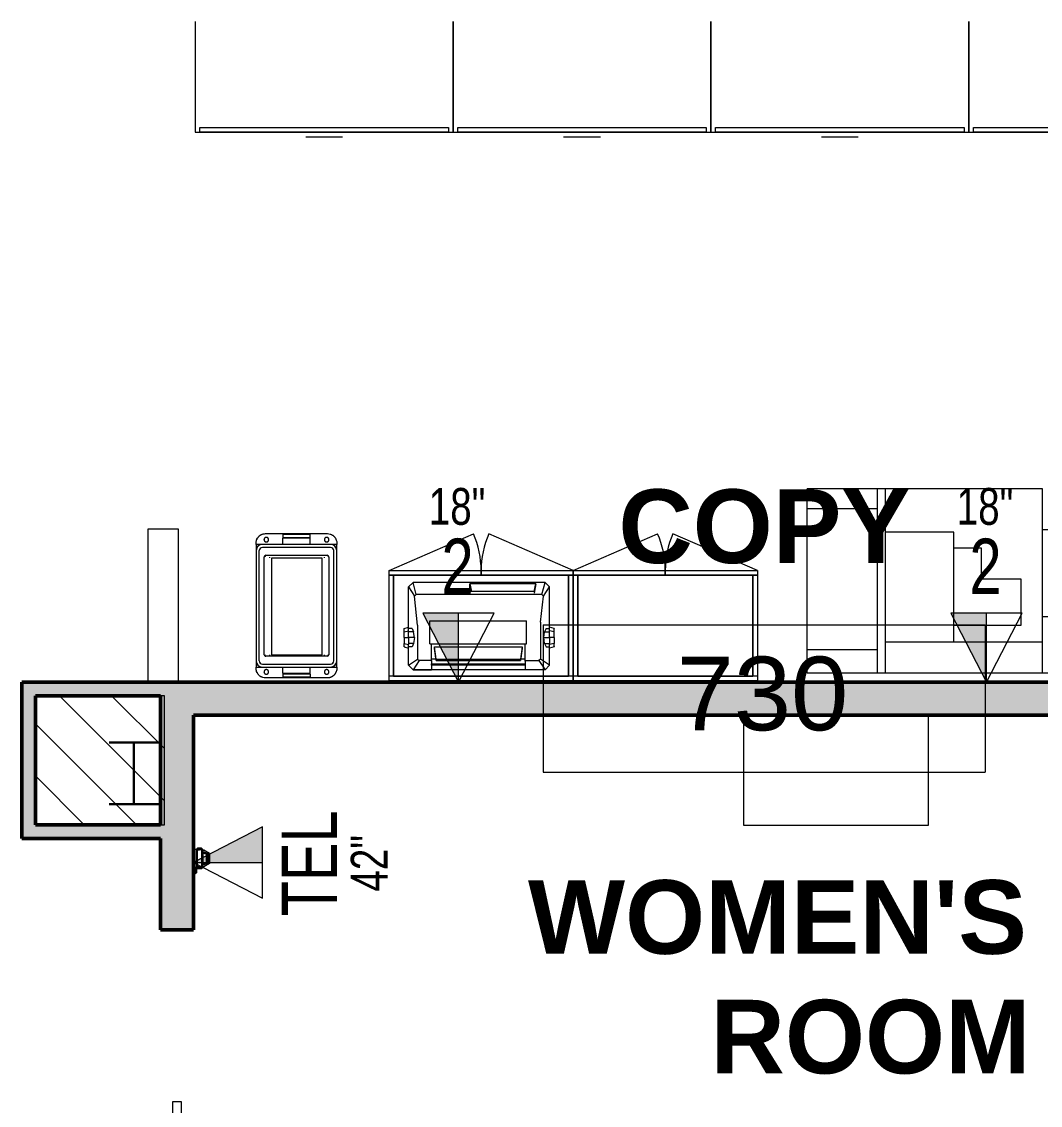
# Model space of a CAD drawing. Header units: inches. Extents: x -897 to 1409, y -1054 to 924.
# Drawn here: x -363.1 to -197.2, y 468.4 to 645 of the extents above; entities that cross this region are included whole.
import ezdxf

# ---------------------------------------------------------------- set-up
doc = ezdxf.new("R2010")
doc.units = ezdxf.units.IN
doc.header["$MEASUREMENT"] = 0
for name, color, linetype, lineweight in [('A-ANNO-NOTE', 131, 'Continuous', 9), ('A-AREA-IDEN', 2, 'Continuous', 9), ('A-DOOR', 31, 'Continuous', 13), ('A-DOOR-FRAM', 31, 'Continuous', 20), ('A-GENM', 13, 'Continuous', 9), ('A-WALL-PATT', 111, 'Continuous', 13), ('I-FURN', 30, 'Continuous', 9), ('I-WALL', 2, 'Continuous', 13), ('Q-CASE', 31, 'Continuous', 9), ('Q-SPCQ', 91, 'Continuous', 13), ('S-COLS', 52, 'Continuous', 13), ('S-COLS-SYMB', 171, 'Continuous', 20)]:
    doc.layers.add(name, color=color, linetype=linetype, lineweight=lineweight)
doc.styles.add('Arial', font='arial.ttf', dxfattribs={"width": 0.75, "height": 9})
doc.styles.add('Arial_1', font='arial.ttf', dxfattribs={"width": 0.75, "height": 6})
doc.styles.add('Arial_4', font='arial.ttf', dxfattribs={"height": 12})
doc.styles.add('Arial_B', font='arialbd.ttf', dxfattribs={"height": 12})

# ---------------------------------------------------------------- blocks, each defined once
blk = doc.blocks.new('W-Wide Flange-Column - W10X49-819827-7TH FLOOR TELECOM PLAN')
at = {"layer": 'S-COLS-SYMB', "color": 63, "lineweight": 25}
for p, q in [((-4.01, 5.05), (4.01, 5.05)), ((0, 5.05), (0, -5.05)), ((-4.01, -5.05), (4.01, -5.05))]:
    blk.add_line(p, q, dxfattribs=at)
blk = doc.blocks.new('5649_structural model_2019_rvt-1-7TH FLOOR TELECOM PLAN')
at = {"color": 123, "lineweight": 13}
blk.add_blockref('W-Wide Flange-Column - W10X49-819827-7TH FLOOR TELECOM PLAN', (-344.82, 522.51), dxfattribs=at)
at = {"color": 123, "lineweight": 13, "rotation": 180}
blk.add_blockref('W-Wide Flange-Column - W10X49-819827-7TH FLOOR TELECOM PLAN', (-344.82, 522.51), dxfattribs=at)
blk = doc.blocks.new('Room Tag - Room Tag-84095-7TH FLOOR TELECOM PLAN')
at = {"layer": 'A-AREA-IDEN'}
for p, q in [((-0.375, -0.0625), (-0.375, -0.3125)), ((-0.375, -0.0625), (0.375, -0.0625)), ((0.375, -0.0625), (0.375, -0.3125)), ((-0.375, -0.3125), (0.375, -0.3125))]:
    blk.add_line(p, q, dxfattribs=at)
blk = doc.blocks.new('Single-Pocket - 40_ x 96_-4679922-7TH FLOOR TELECOM PLAN')
at = {"layer": 'A-DOOR', "color": 133, "lineweight": 20}
for p, q in [((-48, -0.6875), (-48, 0.6875)), ((-48, 0.6875), (-8, 0.6875)), ((-8, 0.6875), (-8, -0.6875)), ((-8, -0.6875), (-48, -0.6875))]:
    blk.add_line(p, q, dxfattribs=at)
at = {"layer": 'A-DOOR-FRAM', "color": 133}
for p, q in [((-19.25, 2.6875), (-20, 2.6875)), ((-19.25, 0.9625), (-19.25, 2.6875)), ((-20, 0.9625), (-19.25, 0.9625)), ((-19.25, -0.9625), (-20, -0.9625)), ((-19.25, -2.6875), (-19.25, -0.9625)), ((-20, -2.6875), (-19.25, -2.6875))]:
    blk.add_line(p, q, dxfattribs=at)
blk = doc.blocks.new('Wall_mounted_phone_5550 - 11ZPHO02_dwg-3555878-7TH FLOOR TELECOM PLAN')
at = {"layer": 'Q-SPCQ', "lineweight": 9}
for p, q in [((1.47, -0.44), (1.47, 0)), ((-2.36, -0.03), (-2.48, -0.25)), ((-2.36, -0.47), (-2.48, -0.25)), ((-2.04, -0.25), (-2.48, -0.25)), ((-2.1, -0.03), (-2.36, -0.03)), ((-2.2, -0.03), (-2.36, -0.03)), ((-1.92, -0.03), (-2.36, -0.03)), ((-2.11, -0.47), (-2.36, -0.47)), ((-1.92, -0.47), (-2.36, -0.47)), ((-2.2, -0.03), (-1.74, -0.03)), ((-2.2, -0.47), (-2.11, -0.47)), ((-1.68, -0.47), (-2.11, -0.47)), ((-1.92, -0.03), (-2.04, -0.25)), ((-1.92, -0.47), (-2.04, -0.25)), ((-2.04, -0.25), (-1.47, -0.25)), ((-1.47, -0.03), (-1.92, -0.03)), ((-1.92, -0.47), (-1.68, -0.47)), ((-1.92, -0.47), (-1.52, -0.47)), ((-1.68, -0.47), (-1.53, -0.47)), ((-1.53, -0.47), (-1.66, -0.63)), ((-1.61, -0.58), (-1.66, -0.63)), ((-1.66, -1.25), (-1.66, -0.63)), ((-1.66, -0.63), (-1.53, -0.63)), ((-1.66, -1.31), (-1.66, -1.25)), ((-1.66, -1.25), (-1.53, -1.41)), ((-1.66, -1.25), (-1.53, -1.31)), ((-1.53, -1.44), (-1.66, -1.31)), ((-1.53, -1.44), (-1.66, -1.31)), ((-1.53, -0.47), (-1.47, -0.44)), ((1.53, -0.47), (-1.53, -0.47)), ((-1.53, -0.47), (-1.53, -0.63)), ((-1.53, -0.63), (1.53, -0.63)), ((-1.53, -1.31), (-1.53, -0.63)), ((1.53, -1.31), (-1.53, -1.31)), ((-1.53, -1.41), (-1.53, -1.31)), ((-1.53, -1.41), (-1.41, -1.33)), ((1.53, -1.41), (-1.53, -1.41)), ((-1.53, -1.44), (-1.53, -1.41)), ((-1.41, -1.44), (-1.53, -1.44)), ((-1.47, -0.44), (-1.47, 0)), ((1.47, -0.44), (-1.47, -0.44)), ((-1.41, -1.33), (-1.28, -0.63)), ((-1.34, -1.44), (-1.41, -1.44)), ((-1.34, -1.41), (-1.35, -1.56)), ((-1.3, -1.41), (-1.35, -1.56)), ((-1.34, -1.59), (-1.35, -1.56)), ((-1.33, -1.57), (-1.34, -1.69)), ((-1.34, -1.59), (-1.34, -1.61)), ((-1.34, -1.61), (-1.34, -1.62)), ((-1.34, -1.61), (-1.34, -1.62)), ((-1.34, -1.62), (-1.34, -1.69)), ((-1.34, -1.69), (-1.34, -1.62)), ((-0.8, -2.61), (-1.34, -1.69)), ((-0.75, -2.42), (-1.13, -1.41)), ((-1.13, -1.41), (-1.08, -1.54)), ((-0.75, -2.42), (-1.08, -1.54)), ((-0.89, -2.04), (-1.08, -1.54)), ((-1.03, -1.41), (-1, -1.52)), ((-0.85, -2.04), (-1, -1.52)), ((-0.8, -1.41), (-0.79, -1.51)), ((-0.69, -2.04), (-0.79, -1.51)), ((0.79, -1.51), (-0.79, -1.51)), ((0.69, -2.04), (0.79, -1.51)), ((0.75, -2.42), (1.13, -1.41)), ((0.75, -2.42), (1.08, -1.54)), ((0.8, -1.41), (0.79, -1.51)), ((0.8, -2.61), (1.34, -1.69)), ((0.85, -2.04), (1, -1.52)), ((0.89, -2.04), (1.08, -1.54)), ((1.03, -1.41), (1, -1.52)), ((1.13, -1.41), (1.08, -1.54)), ((1.41, -1.33), (1.28, -0.63)), ((1.3, -1.4), (1.35, -1.56)), ((1.33, -1.57), (1.34, -1.69)), ((1.34, -1.4), (1.35, -1.56)), ((1.34, -1.44), (1.41, -1.44)), ((1.34, -1.59), (1.35, -1.56)), ((1.34, -1.59), (1.34, -1.61)), ((1.34, -1.61), (1.34, -1.62)), ((1.34, -1.61), (1.34, -1.62)), ((1.34, -1.62), (1.34, -1.69)), ((1.34, -1.69), (1.34, -1.62)), ((1.53, -1.41), (1.41, -1.33)), ((1.41, -1.44), (1.53, -1.44)), ((1.53, -0.47), (1.47, -0.44)), ((1.53, -0.47), (1.66, -0.63)), ((1.53, -0.47), (1.53, -0.63)), ((1.53, -1.31), (1.53, -0.63)), ((1.53, -0.63), (1.66, -0.63)), ((1.53, -1.41), (1.66, -1.25)), ((1.66, -1.25), (1.53, -1.31)), ((1.53, -1.44), (1.66, -1.31)), ((1.53, -1.44), (1.66, -1.31)), ((1.53, -1.41), (1.53, -1.31)), ((1.53, -1.44), (1.53, -1.41)), ((1.61, -0.58), (1.66, -0.63)), ((1.66, -1.25), (1.66, -0.63)), ((1.66, -1.31), (1.66, -1.25)), ((-0.77, -2.31), (-0.89, -2.04)), ((-0.71, -2.26), (-0.85, -2.04)), ((-0.8, -2.61), (-0.74, -2.53)), ((0.8, -2.61), (-0.8, -2.61)), ((-0.77, -2.31), (-0.71, -2.26)), ((0.77, -2.31), (-0.77, -2.31)), ((-0.77, -2.31), (-0.75, -2.42)), ((-0.75, -2.42), (-0.74, -2.53)), ((-0.74, -2.53), (0.74, -2.53)), ((-0.71, -2.26), (-0.59, -2.22)), ((-0.59, -2.22), (-0.69, -2.04)), ((0.69, -2.04), (-0.69, -2.04)), ((-0.59, -2.22), (0.59, -2.22)), ((0.59, -2.22), (0.69, -2.04)), ((0.71, -2.26), (0.59, -2.22)), ((0.71, -2.26), (0.85, -2.04)), ((0.77, -2.31), (0.71, -2.26)), ((0.75, -2.42), (0.74, -2.53)), ((0.8, -2.61), (0.74, -2.53)), ((0.77, -2.31), (0.75, -2.42)), ((0.77, -2.31), (0.89, -2.04))]:
    blk.add_line(p, q, dxfattribs=at)
blk = doc.blocks.new('Wall_mounted_phone_5550 - Wall_mounted_phone_5550-3555884-7TH FLOOR TELECOM PLAN')
blk.add_blockref('Wall_mounted_phone_5550 - 11ZPHO02_dwg-3555878-7TH FLOOR TELECOM PLAN', (0, 0))
blk = doc.blocks.new('Counter Top - 18_ Depth-3561922-7TH FLOOR TELECOM PLAN')
at = {"layer": 'Q-CASE'}
for p, q in [((-47.26, 18), (12.74, 18)), ((-47.26, 0), (-47.26, 18)), ((12.74, 18), (12.74, 0)), ((12.74, 0.75), (-47.26, 0.75)), ((12.74, 0), (-47.26, 0))]:
    blk.add_line(p, q, dxfattribs=at)
blk = doc.blocks.new('Cabinet File - Lateral 4 Drawer - 42_ x 18_ x 52_25_-2596375-7TH FLOOR TELECOM PLAN')
at = {"layer": 'I-FURN', "color": 53}
for p, q in [((-28.09, -27.78), (-28.09, -45.78)), ((13.91, -45.78), (13.91, -27.78)), ((-28.09, -45.78), (13.91, -45.78)), ((-27.34, -45.03), (13.16, -45.03)), ((-27.34, -45.78), (-27.34, -45.03)), ((13.16, -45.78), (-27.34, -45.78)), ((13.16, -45.03), (13.16, -45.78)), ((-10.09, -46.53), (-4.09, -46.53))]:
    blk.add_line(p, q, dxfattribs=at)
blk = doc.blocks.new('Generic Model Wood Closet - 1_-6__ x 2_-6__ 2_10_ H-4911401-7TH FLOOR TELECOM PLAN')
at = {"layer": 'Q-CASE', "color": 53}
for p, q in [((-15, -9), (-15, 9)), ((-15, 9), (15, 9)), ((-15, 9), (15, 9)), ((-15, -8.25), (-15, 9)), ((15, 9), (15, -9)), ((15, 9), (15, -8.25)), ((-14.25, -8.25), (-14.25, 8.25)), ((-14.25, 8.25), (14.25, 8.25)), ((14.25, 8.25), (-14.25, 8.25)), ((-14.25, 8.25), (-14.25, -8.25)), ((-14.25, 8.25), (-14.25, -8.25)), ((14.25, 8.25), (-14.25, 8.25)), ((14.25, 8.25), (14.25, -8.25)), ((14.25, -8.25), (14.25, 8.25)), ((14.25, -8.25), (14.25, 8.25)), ((-15, -8.25), (0, -8.25)), ((-15, -9), (-15, -8.25)), ((-14.25, -8.25), (-15, -8.25)), ((14.25, -8.25), (-14.25, -8.25)), ((-14.25, -8.25), (14.25, -8.25)), ((0, -8.25), (15, -8.25)), ((0, -9), (0, -8.25)), ((0, -8.25), (0, -9)), ((15, -8.25), (14.25, -8.25)), ((15, -8.25), (15, -9)), ((-15, -9), (-1.25, -14.99)), ((15, -9), (-15, -9)), ((0, -9), (-15, -9)), ((15, -9), (0, -9)), ((15, -9), (1.25, -14.99))]:
    blk.add_line(p, q, dxfattribs=at)
for centre, start, end in [((-15, -9), 336.4597, 0), ((15, -9), 180, 203.5403)]:
    blk.add_arc(centre, 15, start, end, dxfattribs=at)
blk = doc.blocks.new('Cabinet File - Lateral 4 Drawer - 42_ x 18_ x 52_25_-V47-7TH FLOOR TELECOM PLAN')
at = {"layer": 'I-FURN', "color": 53}
for p, q in [((-28.09, -27.78), (-28.09, -45.78)), ((13.91, -27.78), (12.91, -27.78)), ((13.91, -45.78), (13.91, -27.78)), ((-28.09, -45.78), (13.91, -45.78)), ((-27.34, -45.03), (13.16, -45.03)), ((-27.34, -45.78), (-27.34, -45.03)), ((13.16, -45.78), (-27.34, -45.78)), ((13.16, -45.03), (13.16, -45.78)), ((-10.09, -46.53), (-4.09, -46.53))]:
    blk.add_line(p, q, dxfattribs=at)
blk = doc.blocks.new('Restaurant_Trash_Can_SlimJim_Revit_2018_18693 - SLIMJIM-3561925-7TH FLOOR TELECOM PLAN')
at = {"layer": 'Q-SPCQ', "color": 53, "lineweight": 9}
for p, q in [((-0.75, 13.12), (-0.5, 13.12)), ((0.5, 13.12), (-0.5, 13.12)), ((-0.5, 13.12), (-0.5, 12.12)), ((18.5, 13.12), (0.5, 13.12)), ((18.5, 12.62), (0.5, 12.62)), ((19.5, 13.12), (18.5, 13.12)), ((19.5, 12.12), (19.5, 13.12)), ((19.5, 13.12), (19.75, 13.12)), ((-2.25, 1.5), (-2.25, 11.63)), ((-0.5, 12.12), (-0.5, 1)), ((0, 12.12), (0, 1)), ((1.27, 1.55), (1.27, 11.58)), ((1.51, 11.82), (17.5, 11.82)), ((1.58, 11.05), (1.68, 11.05)), ((1.75, 10.75), (1.75, 2.5)), ((17.5, 10.75), (1.75, 10.75)), ((17.55, 11.75), (17.5, 11.75)), ((17.5, 11.05), (17.59, 11.05)), ((17.5, 2.5), (17.5, 10.75)), ((17.51, 11.75), (17.55, 11.75)), ((17.74, 11.58), (17.74, 1.55)), ((19, 1), (19, 12.12)), ((19.5, 1), (19.5, 12.12)), ((21.25, 11.63), (21.25, 1.5)), ((-2.16, 4.4), (-2.16, 8.72)), ((-2.16, 8.72), (-1.59, 8.72)), ((-1.59, 8.72), (-1.59, 4.4)), ((-0.56, 8.81), (-1.5, 8.81)), ((-1.5, 8.81), (-1.5, 4.31)), ((-0.56, 4.31), (-0.56, 8.81)), ((20.5, 8.81), (19.56, 8.81)), ((19.56, 8.81), (19.56, 4.31)), ((20.5, 4.31), (20.5, 8.81)), ((20.59, 4.4), (20.59, 8.81)), ((20.59, 8.81), (21.16, 8.81)), ((21.16, 8.81), (21.16, 4.4)), ((-1.59, 4.4), (-2.16, 4.4)), ((-1.5, 4.31), (-0.56, 4.31)), ((19.56, 4.31), (20.5, 4.31)), ((21.16, 4.4), (20.59, 4.4)), ((1.69, 2.2), (1.6, 2.2)), ((1.75, 2.5), (17.5, 2.5)), ((17.57, 2.2), (17.5, 2.2)), ((-0.5, 1), (-0.5, 0)), ((18.5, 0.5), (0.5, 0.5)), ((1.54, 1.45), (1.45, 1.45)), ((1.45, 1.45), (1.54, 1.45)), ((17.5, 1.31), (1.51, 1.31)), ((17.5, 1.45), (17.56, 1.45)), ((17.57, 1.45), (17.52, 1.45)), ((17.72, 1.45), (17.7, 1.45)), ((19.5, 0), (19.5, 1)), ((-0.5, 0), (-0.75, 0)), ((-0.5, 0), (0.5, 0)), ((0.5, 0), (18.5, 0)), ((18.5, 0), (19.5, 0)), ((19.75, 0), (19.5, 0))]:
    blk.add_line(p, q, dxfattribs=at)
at = {"layer": 'Q-SPCQ', "color": 53, "lineweight": 9, "flags": 128}
for points in [[(0.5, 13.12), (0.46, 13.12), (0.42, 13.12), (0.38, 13.12), (0.34, 13.11), (0.3, 13.11), (0.26, 13.1), (0.23, 13.09), (0.19, 13.07), (0.15, 13.06), (0.11, 13.05), (0.08, 13.03), (0.04, 13.01), (0, 12.99), (-0.03, 12.97), (-0.06, 12.95), (-0.1, 12.93), (-0.13, 12.9), (-0.16, 12.88), (-0.19, 12.85), (-0.22, 12.82), (-0.24, 12.79), (-0.27, 12.76), (-0.29, 12.73), (-0.32, 12.7), (-0.34, 12.67), (-0.36, 12.63), (-0.38, 12.6), (-0.4, 12.56), (-0.42, 12.52), (-0.43, 12.49), (-0.44, 12.45), (-0.46, 12.41), (-0.47, 12.37), (-0.48, 12.33), (-0.48, 12.29), (-0.49, 12.26), (-0.49, 12.22), (-0.5, 12.18), (-0.5, 12.14), (-0.5, 12.12)], [(19.5, 12.12), (19.5, 12.16), (19.5, 12.2), (19.49, 12.24), (19.49, 12.28), (19.48, 12.32), (19.47, 12.36), (19.46, 12.4), (19.45, 12.44), (19.44, 12.48), (19.42, 12.51), (19.41, 12.55), (19.39, 12.59), (19.37, 12.62), (19.35, 12.66), (19.33, 12.69), (19.3, 12.72), (19.28, 12.75), (19.25, 12.78), (19.23, 12.81), (19.2, 12.84), (19.17, 12.87), (19.14, 12.9), (19.11, 12.92), (19.08, 12.94), (19.04, 12.97), (19.01, 12.99), (18.97, 13.01), (18.94, 13.03), (18.9, 13.04), (18.86, 13.06), (18.83, 13.07), (18.79, 13.08), (18.75, 13.09), (18.71, 13.1), (18.67, 13.11), (18.63, 13.12), (18.59, 13.12), (18.55, 13.12), (18.51, 13.12), (18.5, 13.12)], [(-0.5, 1), (-0.5, 0.96), (-0.5, 0.92), (-0.49, 0.88), (-0.49, 0.84), (-0.48, 0.8), (-0.47, 0.76), (-0.46, 0.72), (-0.45, 0.69), (-0.43, 0.65), (-0.42, 0.61), (-0.4, 0.57), (-0.39, 0.54), (-0.37, 0.5), (-0.35, 0.47), (-0.32, 0.44), (-0.3, 0.4), (-0.28, 0.37), (-0.25, 0.34), (-0.22, 0.31), (-0.2, 0.28), (-0.17, 0.26), (-0.14, 0.23), (-0.1, 0.2), (-0.07, 0.18), (-0.04, 0.16), (0, 0.14), (0.03, 0.12), (0.07, 0.1), (0.1, 0.08), (0.14, 0.07), (0.18, 0.05), (0.21, 0.04), (0.25, 0.03), (0.29, 0.02), (0.33, 0.01), (0.37, 0.01), (0.41, 0), (0.45, 0), (0.49, 0), (0.5, 0)], [(18.5, 0), (18.54, 0), (18.58, 0), (18.62, 0.01), (18.66, 0.01), (18.7, 0.02), (18.74, 0.03), (18.78, 0.04), (18.82, 0.05), (18.85, 0.06), (18.89, 0.08), (18.93, 0.1), (18.96, 0.11), (19, 0.13), (19.03, 0.15), (19.07, 0.17), (19.1, 0.2), (19.13, 0.22), (19.16, 0.25), (19.19, 0.28), (19.22, 0.3), (19.25, 0.33), (19.27, 0.36), (19.3, 0.39), (19.32, 0.43), (19.34, 0.46), (19.36, 0.49), (19.38, 0.53), (19.4, 0.56), (19.42, 0.6), (19.43, 0.64), (19.45, 0.68), (19.46, 0.71), (19.47, 0.75), (19.48, 0.79), (19.49, 0.83), (19.49, 0.87), (19.5, 0.91), (19.5, 0.95), (19.5, 0.99), (19.5, 1)]]:
    blk.add_lwpolyline(points, dxfattribs=at)
at = {"layer": 'Q-SPCQ', "color": 53, "lineweight": 9}
for centre, radius, start, end in [((0.5, 12.12), 1, 90, 180), ((0.5, 12.12), 1, 90, 180), ((0.5, 12.12), 0.5, 90, 180), ((18.5, 12.12), 1, 0, 90), ((18.5, 12.12), 1, 0, 90), ((18.5, 12.12), 0.5, 0, 90), ((1.51, 11.58), 0.238, 90, 180), ((17.5, 11.58), 0.238, 0, 90), ((0.5, 1), 1, 180, 270), ((0.5, 1), 1, 180, 270), ((0.5, 1), 0.5, 180, 270), ((1.51, 1.55), 0.238, 180, 270), ((17.5, 1.55), 0.238, 270, 0), ((18.5, 1), 0.5, 270, 360), ((18.5, 1), 1, 270, 360), ((18.5, 1), 1, 270, 360)]:
    blk.add_arc(centre, radius, start, end, dxfattribs=at)
for points, knots in [([(-2.25, 11.63), (-2.25, 11.76), (-2.22, 11.97), (-2.14, 12.19), (-2.08, 12.32), (-2.03, 12.4), (-1.98, 12.49), (-1.9, 12.59), (-1.79, 12.71), (-1.65, 12.83), (-1.45, 12.96), (-1.2, 13.06), (-0.94, 13.12), (-0.81, 13.12), (-0.75, 13.12)], [0, 0, 0, 0, 0.142857, 0.214286, 0.25, 0.285714, 0.321429, 0.357143, 0.428571, 0.5, 0.571429, 0.714286, 0.857143, 1, 1, 1, 1]), ([(-1.55, 12.89), (-1.58, 12.88), (-1.63, 12.84), (-1.68, 12.8), (-1.71, 12.77)], [0.6882783, 0.6882783, 0.6882783, 0.6882783, 0.75, 0.8415258, 0.8415258, 0.8415258, 0.8415258]), ([(-1.28, 13.03), (-1.3, 13.02), (-1.35, 13), (-1.4, 12.98), (-1.43, 12.96)], [0.4521801, 0.4521801, 0.4521801, 0.4521801, 0.5, 0.5775019, 0.5775019, 0.5775019, 0.5775019]), ([(-0.36, 12.62), (-0.33, 12.68), (-0.27, 12.76), (-0.21, 12.83), (-0.18, 12.86)], [0, 0, 0, 0, 0.1, 0.1824488, 0.1824488, 0.1824488, 0.1824488]), ([(-0.08, 12.94), (-0.07, 12.95), (-0.04, 12.97), (0, 12.99), (0.03, 13.01), (0.04, 13.01)], [0.2702021, 0.2702021, 0.2702021, 0.2702021, 0.3, 0.35, 0.3731461, 0.3731461, 0.3731461, 0.3731461]), ([(18.97, 13.01), (18.99, 13), (19.03, 12.97), (19.07, 12.95), (19.08, 12.94)], [0.6268539, 0.6268539, 0.6268539, 0.6268539, 0.7, 0.7297979, 0.7297979, 0.7297979, 0.7297979]), ([(19.18, 12.86), (19.19, 12.85), (19.26, 12.78), (19.32, 12.7), (19.37, 12.62)], [0.8175512, 0.8175512, 0.8175512, 0.8175512, 0.85, 1, 1, 1, 1]), ([(19.75, 13.12), (19.81, 13.12), (19.95, 13.12), (20.21, 13.06), (20.45, 12.96), (20.65, 12.83), (20.82, 12.69), (20.94, 12.55), (21.02, 12.42), (21.07, 12.34), (21.13, 12.22), (21.18, 12.08), (21.24, 11.88), (21.25, 11.73), (21.25, 11.63)], [0, 0, 0, 0, 0.142857, 0.285714, 0.428571, 0.5, 0.571429, 0.678571, 0.705357, 0.732143, 0.785714, 0.839286, 0.892857, 1, 1, 1, 1]), ([(20.43, 12.96), (20.4, 12.98), (20.35, 13), (20.3, 13.02), (20.28, 13.03)], [0.4225111, 0.4225111, 0.4225111, 0.4225111, 0.5, 0.5477939, 0.5477939, 0.5477939, 0.5477939]), ([(20.72, 12.77), (20.69, 12.8), (20.63, 12.84), (20.58, 12.88), (20.56, 12.89)], [0.15849, 0.15849, 0.15849, 0.15849, 0.25, 0.311742, 0.311742, 0.311742, 0.311742]), ([(-0.9, 11.48), (-0.9, 11.5), (-0.9, 11.54), (-0.92, 11.59), (-0.92, 11.61), (-0.93, 11.62), (-0.94, 11.64), (-0.95, 11.66), (-0.96, 11.68), (-0.98, 11.7), (-0.99, 11.72), (-0.99, 11.72), (-1, 11.73), (-1, 11.74), (-1.01, 11.74), (-1.02, 11.75), (-1.04, 11.77), (-1.06, 11.78), (-1.07, 11.79), (-1.09, 11.8), (-1.1, 11.81), (-1.12, 11.82), (-1.14, 11.83), (-1.16, 11.83), (-1.19, 11.84), (-1.22, 11.85), (-1.24, 11.85), (-1.27, 11.85), (-1.3, 11.85), (-1.33, 11.85), (-1.36, 11.84), (-1.39, 11.83), (-1.42, 11.82), (-1.45, 11.81), (-1.48, 11.79), (-1.5, 11.77), (-1.53, 11.75), (-1.56, 11.73), (-1.59, 11.69), (-1.61, 11.64), (-1.63, 11.59), (-1.64, 11.54), (-1.65, 11.5), (-1.65, 11.48)], [0, 0, 0, 0, 0.055556, 0.083333, 0.097222, 0.111111, 0.125, 0.138889, 0.166667, 0.194444, 0.208333, 0.215278, 0.222222, 0.229167, 0.236111, 0.25, 0.277778, 0.305556, 0.319444, 0.333333, 0.347222, 0.361111, 0.388889, 0.416667, 0.444444, 0.472222, 0.5, 0.527778, 0.555556, 0.583333, 0.611111, 0.638889, 0.666667, 0.694444, 0.722222, 0.75, 0.777778, 0.805556, 0.833333, 0.888889, 0.916667, 0.944444, 1, 1, 1, 1]), ([(-1.65, 11.48), (-1.65, 11.45), (-1.64, 11.41), (-1.63, 11.36), (-1.61, 11.31), (-1.59, 11.27), (-1.56, 11.23), (-1.53, 11.2), (-1.5, 11.18), (-1.48, 11.16), (-1.45, 11.14), (-1.42, 11.13), (-1.39, 11.12), (-1.36, 11.11), (-1.33, 11.1), (-1.31, 11.1), (-1.29, 11.1), (-1.27, 11.1), (-1.24, 11.1), (-1.22, 11.11), (-1.19, 11.11), (-1.16, 11.12), (-1.14, 11.13), (-1.12, 11.14), (-1.1, 11.14), (-1.08, 11.15), (-1.06, 11.17), (-1.04, 11.18), (-1.02, 11.2), (-1.01, 11.21), (-1, 11.22), (-1, 11.22), (-0.99, 11.23), (-0.99, 11.24), (-0.98, 11.25), (-0.96, 11.27), (-0.95, 11.29), (-0.94, 11.31), (-0.93, 11.33), (-0.93, 11.34), (-0.92, 11.35), (-0.92, 11.37), (-0.9, 11.41), (-0.9, 11.45), (-0.9, 11.48)], [0, 0, 0, 0, 0.055556, 0.083333, 0.111111, 0.166667, 0.194444, 0.222222, 0.25, 0.277778, 0.305556, 0.333333, 0.361111, 0.388889, 0.416667, 0.444444, 0.458333, 0.472222, 0.5, 0.527778, 0.555556, 0.583333, 0.611111, 0.638889, 0.652778, 0.666667, 0.694444, 0.722222, 0.75, 0.763889, 0.770833, 0.777778, 0.784722, 0.791667, 0.805556, 0.833333, 0.861111, 0.875, 0.888889, 0.895833, 0.902778, 0.916667, 0.944444, 1, 1, 1, 1]), ([(20.65, 11.48), (20.65, 11.5), (20.65, 11.54), (20.63, 11.59), (20.62, 11.64), (20.59, 11.69), (20.56, 11.73), (20.53, 11.75), (20.51, 11.77), (20.48, 11.79), (20.45, 11.81), (20.42, 11.82), (20.39, 11.83), (20.36, 11.84), (20.33, 11.85), (20.31, 11.85), (20.29, 11.85), (20.27, 11.85), (20.25, 11.85), (20.22, 11.85), (20.19, 11.84), (20.17, 11.83), (20.14, 11.83), (20.12, 11.82), (20.1, 11.81), (20.09, 11.8), (20.07, 11.79), (20.04, 11.77), (20.03, 11.75), (20.01, 11.74), (20.01, 11.74), (20, 11.73), (20, 11.72), (19.99, 11.72), (19.98, 11.7), (19.96, 11.68), (19.95, 11.66), (19.94, 11.64), (19.93, 11.63), (19.93, 11.62), (19.93, 11.61), (19.92, 11.59), (19.91, 11.54), (19.9, 11.5), (19.9, 11.48)], [0, 0, 0, 0, 0.055556, 0.083333, 0.111111, 0.166667, 0.194444, 0.222222, 0.25, 0.277778, 0.305556, 0.333333, 0.361111, 0.388889, 0.416667, 0.444444, 0.458333, 0.472222, 0.5, 0.527778, 0.555556, 0.583333, 0.611111, 0.638889, 0.652778, 0.666667, 0.694444, 0.722222, 0.75, 0.763889, 0.770833, 0.777778, 0.784722, 0.791667, 0.805556, 0.833333, 0.861111, 0.875, 0.888889, 0.895833, 0.902778, 0.916667, 0.944444, 1, 1, 1, 1]), ([(19.9, 11.48), (19.9, 11.45), (19.91, 11.41), (19.92, 11.37), (19.93, 11.34), (19.93, 11.33), (19.94, 11.31), (19.95, 11.29), (19.96, 11.27), (19.98, 11.25), (19.99, 11.24), (20, 11.23), (20, 11.22), (20.01, 11.22), (20.01, 11.21), (20.03, 11.2), (20.04, 11.18), (20.06, 11.17), (20.08, 11.16), (20.09, 11.15), (20.1, 11.14), (20.12, 11.14), (20.14, 11.13), (20.17, 11.12), (20.19, 11.11), (20.22, 11.11), (20.25, 11.1), (20.28, 11.1), (20.3, 11.1), (20.33, 11.1), (20.36, 11.11), (20.39, 11.12), (20.42, 11.13), (20.45, 11.14), (20.48, 11.16), (20.51, 11.18), (20.53, 11.2), (20.56, 11.23), (20.59, 11.27), (20.62, 11.31), (20.63, 11.36), (20.65, 11.41), (20.65, 11.45), (20.65, 11.48)], [0, 0, 0, 0, 0.055556, 0.083333, 0.097222, 0.111111, 0.125, 0.138889, 0.166667, 0.194444, 0.208333, 0.215278, 0.222222, 0.229167, 0.236111, 0.25, 0.277778, 0.305556, 0.319444, 0.333333, 0.347222, 0.361111, 0.388889, 0.416667, 0.444444, 0.472222, 0.5, 0.527778, 0.555556, 0.583333, 0.611111, 0.638889, 0.666667, 0.694444, 0.722222, 0.75, 0.777778, 0.805556, 0.833333, 0.888889, 0.916667, 0.944444, 1, 1, 1, 1]), ([(-0.9, 1.65), (-0.9, 1.68), (-0.9, 1.72), (-0.92, 1.76), (-0.92, 1.78), (-0.93, 1.8), (-0.94, 1.81), (-0.95, 1.83), (-0.96, 1.86), (-0.98, 1.88), (-0.99, 1.89), (-0.99, 1.9), (-1, 1.9), (-1, 1.91), (-1.01, 1.92), (-1.02, 1.93), (-1.04, 1.94), (-1.06, 1.96), (-1.07, 1.97), (-1.09, 1.97), (-1.1, 1.98), (-1.12, 1.99), (-1.14, 2), (-1.16, 2.01), (-1.19, 2.01), (-1.22, 2.02), (-1.24, 2.02), (-1.27, 2.02), (-1.3, 2.02), (-1.33, 2.02), (-1.36, 2.01), (-1.39, 2.01), (-1.42, 2), (-1.45, 1.98), (-1.48, 1.97), (-1.5, 1.95), (-1.53, 1.92), (-1.56, 1.9), (-1.59, 1.86), (-1.61, 1.82), (-1.63, 1.77), (-1.64, 1.72), (-1.65, 1.68), (-1.65, 1.65)], [0, 0, 0, 0, 0.055556, 0.083333, 0.097222, 0.111111, 0.125, 0.138889, 0.166667, 0.194444, 0.208333, 0.215278, 0.222222, 0.229167, 0.236111, 0.25, 0.277778, 0.305556, 0.319444, 0.333333, 0.347222, 0.361111, 0.388889, 0.416667, 0.444444, 0.472222, 0.5, 0.527778, 0.555556, 0.583333, 0.611111, 0.638889, 0.666667, 0.694444, 0.722222, 0.75, 0.777778, 0.805556, 0.833333, 0.888889, 0.916667, 0.944444, 1, 1, 1, 1]), ([(20.65, 1.65), (20.65, 1.68), (20.65, 1.72), (20.63, 1.77), (20.62, 1.82), (20.59, 1.86), (20.56, 1.9), (20.53, 1.92), (20.51, 1.95), (20.48, 1.97), (20.45, 1.98), (20.42, 2), (20.39, 2.01), (20.36, 2.01), (20.33, 2.02), (20.31, 2.02), (20.29, 2.02), (20.27, 2.02), (20.25, 2.02), (20.22, 2.02), (20.19, 2.01), (20.17, 2.01), (20.14, 2), (20.12, 1.99), (20.1, 1.98), (20.09, 1.97), (20.07, 1.96), (20.04, 1.94), (20.03, 1.93), (20.01, 1.92), (20.01, 1.91), (20, 1.9), (20, 1.9), (19.99, 1.89), (19.98, 1.88), (19.96, 1.86), (19.95, 1.83), (19.94, 1.81), (19.93, 1.8), (19.93, 1.79), (19.93, 1.78), (19.92, 1.76), (19.91, 1.72), (19.9, 1.68), (19.9, 1.65)], [0, 0, 0, 0, 0.055556, 0.083333, 0.111111, 0.166667, 0.194444, 0.222222, 0.25, 0.277778, 0.305556, 0.333333, 0.361111, 0.388889, 0.416667, 0.444444, 0.458333, 0.472222, 0.5, 0.527778, 0.555556, 0.583333, 0.611111, 0.638889, 0.652778, 0.666667, 0.694444, 0.722222, 0.75, 0.763889, 0.770833, 0.777778, 0.784722, 0.791667, 0.805556, 0.833333, 0.861111, 0.875, 0.888889, 0.895833, 0.902778, 0.916667, 0.944444, 1, 1, 1, 1]), ([(-0.75, 0), (-0.81, 0), (-0.94, 0.01), (-1.2, 0.06), (-1.45, 0.16), (-1.65, 0.29), (-1.81, 0.43), (-1.94, 0.58), (-2.02, 0.7), (-2.07, 0.79), (-2.13, 0.9), (-2.18, 1.04), (-2.23, 1.24), (-2.25, 1.4), (-2.25, 1.5)], [0, 0, 0, 0, 0.142857, 0.285714, 0.428571, 0.5, 0.571429, 0.678571, 0.705357, 0.732143, 0.785714, 0.839286, 0.892857, 1, 1, 1, 1]), ([(-1.72, 0.35), (-1.68, 0.33), (-1.63, 0.29), (-1.58, 0.25), (-1.55, 0.24)], [0.1584742, 0.1584742, 0.1584742, 0.1584742, 0.25, 0.3117217, 0.3117217, 0.3117217, 0.3117217]), ([(-1.65, 1.65), (-1.65, 1.62), (-1.64, 1.58), (-1.63, 1.53), (-1.61, 1.48), (-1.59, 1.44), (-1.56, 1.4), (-1.53, 1.37), (-1.5, 1.35), (-1.48, 1.33), (-1.45, 1.32), (-1.42, 1.3), (-1.39, 1.29), (-1.36, 1.28), (-1.33, 1.28), (-1.31, 1.27), (-1.29, 1.27), (-1.27, 1.27), (-1.24, 1.27), (-1.22, 1.28), (-1.19, 1.28), (-1.16, 1.29), (-1.14, 1.3), (-1.12, 1.31), (-1.1, 1.32), (-1.08, 1.33), (-1.06, 1.34), (-1.04, 1.36), (-1.02, 1.37), (-1.01, 1.38), (-1, 1.39), (-1, 1.39), (-0.99, 1.4), (-0.99, 1.41), (-0.98, 1.42), (-0.96, 1.44), (-0.95, 1.47), (-0.94, 1.48), (-0.93, 1.5), (-0.93, 1.51), (-0.92, 1.52), (-0.92, 1.54), (-0.9, 1.58), (-0.9, 1.62), (-0.9, 1.65)], [0, 0, 0, 0, 0.055556, 0.083333, 0.111111, 0.166667, 0.194444, 0.222222, 0.25, 0.277778, 0.305556, 0.333333, 0.361111, 0.388889, 0.416667, 0.444444, 0.458333, 0.472222, 0.5, 0.527778, 0.555556, 0.583333, 0.611111, 0.638889, 0.652778, 0.666667, 0.694444, 0.722222, 0.75, 0.763889, 0.770833, 0.777778, 0.784722, 0.791667, 0.805556, 0.833333, 0.861111, 0.875, 0.888889, 0.895833, 0.902778, 0.916667, 0.944444, 1, 1, 1, 1]), ([(-1.43, 0.16), (-1.4, 0.15), (-1.35, 0.13), (-1.3, 0.1), (-1.28, 0.1)], [0.4224981, 0.4224981, 0.4224981, 0.4224981, 0.5, 0.5478199, 0.5478199, 0.5478199, 0.5478199]), ([(-0.18, 0.26), (-0.19, 0.28), (-0.26, 0.34), (-0.32, 0.42), (-0.36, 0.5)], [0.8175512, 0.8175512, 0.8175512, 0.8175512, 0.85, 1, 1, 1, 1]), ([(0.04, 0.11), (0.01, 0.13), (-0.03, 0.15), (-0.07, 0.18), (-0.08, 0.19)], [0.6268539, 0.6268539, 0.6268539, 0.6268539, 0.7, 0.7297979, 0.7297979, 0.7297979, 0.7297979]), ([(19.08, 0.18), (19.07, 0.18), (19.04, 0.16), (19, 0.13), (18.98, 0.12), (18.97, 0.11)], [0.2702021, 0.2702021, 0.2702021, 0.2702021, 0.3, 0.35, 0.3731461, 0.3731461, 0.3731461, 0.3731461]), ([(19.37, 0.5), (19.34, 0.45), (19.28, 0.36), (19.21, 0.29), (19.18, 0.26)], [0, 0, 0, 0, 0.1, 0.1824488, 0.1824488, 0.1824488, 0.1824488]), ([(21.25, 1.5), (21.25, 1.36), (21.22, 1.16), (21.14, 0.93), (21.08, 0.81), (21.04, 0.72), (20.98, 0.64), (20.9, 0.53), (20.79, 0.41), (20.65, 0.29), (20.45, 0.16), (20.21, 0.06), (19.95, 0.01), (19.81, 0), (19.75, 0)], [0, 0, 0, 0, 0.142857, 0.214286, 0.25, 0.285714, 0.321429, 0.357143, 0.428571, 0.5, 0.571429, 0.714286, 0.857143, 1, 1, 1, 1]), ([(19.9, 1.65), (19.9, 1.62), (19.91, 1.58), (19.92, 1.54), (19.93, 1.52), (19.93, 1.5), (19.94, 1.48), (19.95, 1.47), (19.96, 1.44), (19.98, 1.42), (19.99, 1.41), (20, 1.4), (20, 1.39), (20.01, 1.39), (20.01, 1.38), (20.03, 1.37), (20.04, 1.36), (20.06, 1.34), (20.08, 1.33), (20.09, 1.32), (20.1, 1.32), (20.12, 1.31), (20.14, 1.3), (20.17, 1.29), (20.19, 1.28), (20.22, 1.28), (20.25, 1.27), (20.28, 1.27), (20.3, 1.27), (20.33, 1.28), (20.36, 1.28), (20.39, 1.29), (20.42, 1.3), (20.45, 1.32), (20.48, 1.33), (20.51, 1.35), (20.53, 1.37), (20.56, 1.4), (20.59, 1.44), (20.62, 1.48), (20.63, 1.53), (20.65, 1.58), (20.65, 1.62), (20.65, 1.65)], [0, 0, 0, 0, 0.055556, 0.083333, 0.097222, 0.111111, 0.125, 0.138889, 0.166667, 0.194444, 0.208333, 0.215278, 0.222222, 0.229167, 0.236111, 0.25, 0.277778, 0.305556, 0.319444, 0.333333, 0.347222, 0.361111, 0.388889, 0.416667, 0.444444, 0.472222, 0.5, 0.527778, 0.555556, 0.583333, 0.611111, 0.638889, 0.666667, 0.694444, 0.722222, 0.75, 0.777778, 0.805556, 0.833333, 0.888889, 0.916667, 0.944444, 1, 1, 1, 1]), ([(20.28, 0.1), (20.3, 0.11), (20.35, 0.13), (20.4, 0.15), (20.43, 0.16)], [0.4521801, 0.4521801, 0.4521801, 0.4521801, 0.5, 0.5775019, 0.5775019, 0.5775019, 0.5775019]), ([(20.56, 0.23), (20.58, 0.25), (20.64, 0.29), (20.69, 0.33), (20.72, 0.36)], [0.6882783, 0.6882783, 0.6882783, 0.6882783, 0.75, 0.8415258, 0.8415258, 0.8415258, 0.8415258])]:
    blk.add_open_spline(points, degree=3, knots=knots, dxfattribs=at)
for points in [[(-1.82, 12.67), (-1.84, 12.66), (-1.85, 12.64), (-1.87, 12.62)], [(20.87, 12.62), (20.86, 12.64), (20.84, 12.66), (20.83, 12.67)], [(-1.87, 0.5), (-1.85, 0.48), (-1.84, 0.47), (-1.82, 0.45)], [(20.83, 0.45), (20.84, 0.47), (20.86, 0.48), (20.87, 0.5)]]:
    blk.add_open_spline(points, degree=3, dxfattribs=at)
blk = doc.blocks.new('Generic Model Copier - Generic Model Copier-3561926-7TH FLOOR TELECOM PLAN')
at = {"layer": 'Q-SPCQ', "color": 53, "lineweight": 9}
for p, q in [((-15, 0), (15, 0)), ((-15, 0), (-15, -52.33)), ((-11.21, 0), (-11.21, -11.43)), ((11.79, 0), (11.79, -11.43)), ((15, -38.32), (15, 0)), ((15, -11.43), (-15, -11.43)), ((15, -12.72), (-15, -12.72)), ((-9.97, -38.32), (-9.97, -12.72)), ((7.95, -23.88), (7.95, -12.72)), ((-9.97, -23.88), (7.95, -23.88)), ((-7.25, -23.88), (-7.25, -34.87)), ((5.34, -28.4), (5.34, -23.88)), ((0.25, -34.87), (0.25, -28.4)), ((0.25, -28.4), (5.34, -28.4)), ((-7.25, -34.87), (0.25, -34.87)), ((-15, -38.32), (15, -38.32)), ((-5.88, -52.33), (-5.88, -38.32)), ((8.38, -38.32), (8.38, -56)), ((-5.88, -40.05), (-15, -40.05)), ((-5.88, -44.36), (-15, -44.36)), ((-12.1, -44.36), (-12.1, -52.33)), ((-4.62, -51.23), (-3.41, -45.77)), ((5.53, -45.77), (-3.41, -45.77)), ((6.75, -51.23), (5.53, -45.77)), ((-15, -52.33), (-5.88, -52.33)), ((-6.25, -56), (-6.25, -52.33)), ((-4.62, -51.23), (-5.88, -51.23)), ((8.38, -51.23), (6.75, -51.23)), ((8.38, -56), (-6.25, -56))]:
    blk.add_line(p, q, dxfattribs=at)
blk = doc.blocks.new('Dot_Matrix_Printer_146 - 11ZCOM06_dwg-V48-7TH FLOOR TELECOM PLAN')
at = {"layer": 'Q-SPCQ', "lineweight": 9}
for p, q in [((0.75, 23), (0, 22.25)), ((0.75, 23), (3.54, 23)), ((0.75, 23), (1.75, 21.5)), ((3.77, 23.72), (3.53, 22.97)), ((3.53, 22.97), (4.13, 22.97)), ((3.82, 23.72), (3.77, 23.72)), ((3.77, 23.72), (4.29, 23.72)), ((3.77, 22.42), (3.77, 22.97)), ((4.29, 23.72), (4.13, 22.97)), ((5.25, 22.97), (4.13, 22.97)), ((5.25, 23.72), (4.29, 23.72)), ((4.29, 22.15), (4.29, 22.97)), ((5.25, 23.72), (6.21, 23.72)), ((5.25, 23.72), (5.25, 22.97)), ((5.25, 22.97), (6.37, 22.97)), ((5.25, 22.04), (5.25, 22.97)), ((6.21, 23.72), (6.73, 23.72)), ((6.21, 23.72), (6.37, 22.97)), ((6.21, 22.15), (6.21, 22.97)), ((6.37, 22.97), (6.97, 22.97)), ((6.73, 23.72), (6.68, 23.72)), ((6.73, 23.72), (6.97, 22.97)), ((6.73, 22.42), (6.73, 22.97)), ((6.99, 23), (13.5, 23)), ((12, 22), (13.5, 23)), ((13.5, 23), (14.25, 22.25)), ((0, 22.25), (0, 19)), ((0, 22.25), (0, 0.75)), ((1.5, 21.25), (0, 22.25)), ((1.75, 21.5), (1.5, 21.25)), ((1.5, 19), (1.5, 21.25)), ((7.75, 21.5), (1.75, 21.5)), ((4.29, 22.15), (3.77, 22.42)), ((4.29, 22.15), (5.25, 22.04)), ((5.25, 22.04), (6.21, 22.15)), ((6.73, 22.42), (6.21, 22.15)), ((7.75, 21.5), (12, 22)), ((12, 22), (12.25, 21.75)), ((12.25, 21.75), (14.25, 22.25)), ((12.25, 21.75), (12.25, 1.25)), ((14.25, 22.25), (14.25, 0.75)), ((14, 20.75), (12.5, 20.5)), ((12.75, 20.5), (14, 20.75)), ((12.75, 20.5), (12.75, 10)), ((14, 20.75), (14, 10)), ((0.75, 19), (0, 19)), ((0.75, 19), (0, 19)), ((0, 19), (0, 3.75)), ((0.75, 19), (1, 19)), ((1, 19), (0.75, 19)), ((0.75, 19), (0.75, 3.75)), ((1.5, 19), (1, 19)), ((1, 3.75), (1, 19)), ((1.41, 19), (1, 19)), ((1.41, 19), (1.5, 19)), ((1.5, 19), (1.41, 19)), ((1.5, 19), (4.25, 19)), ((3.5, 18.5), (1.5, 18.25)), ((1.5, 4.5), (1.5, 18.25)), ((1.5, 18.25), (1.75, 18.25)), ((1.75, 19), (1.75, 18.28)), ((3.75, 18.5), (1.75, 18.25)), ((1.75, 4.5), (1.75, 18.25)), ((3.75, 18.5), (3.5, 18.5)), ((3.75, 4.25), (3.75, 18.5)), ((4.25, 3.5), (4.25, 19.25)), ((4.25, 19.25), (8, 19.25)), ((8, 3.5), (8, 19.25)), ((12.75, 10), (12.67, 10.08)), ((14, 10), (12.75, 10.25)), ((12.75, 10), (14, 10)), ((0.75, 3.75), (0, 3.75)), ((1, 3.75), (0, 3.75)), ((0, 0.75), (0, 3.75)), ((0.75, 3.75), (1, 3.75)), ((1.5, 3.75), (1, 3.75)), ((1.41, 3.75), (1, 3.75)), ((1.41, 3.75), (1.5, 3.75)), ((1.5, 3.75), (1.41, 3.75)), ((1.5, 4.5), (3.5, 4.25)), ((1.75, 4.5), (1.5, 4.5)), ((1.5, 3.75), (4.25, 3.75)), ((1.5, 3.75), (1.5, 1.75)), ((1.75, 4.5), (3.75, 4.25)), ((1.75, 4.47), (1.75, 3.75)), ((3.5, 4.25), (3.75, 4.25)), ((4.25, 3.5), (8, 3.5)), ((1.5, 1.75), (0, 0.75)), ((0.75, 0), (0, 0.75)), ((0.75, 0), (1.75, 1.5)), ((1.75, 1.5), (1.5, 1.75)), ((7.25, 1.5), (1.75, 1.5)), ((3.53, 0.03), (4.13, 0.03)), ((3.77, -0.72), (3.53, 0.03)), ((4.29, 0.85), (3.77, 0.58)), ((3.77, 0.58), (3.77, 0.03)), ((5.25, 0.03), (4.13, 0.03)), ((4.29, -0.72), (4.13, 0.03)), ((5.25, 0.96), (4.29, 0.85)), ((4.29, 0.85), (4.29, 0.03)), ((5.25, 0.96), (6.21, 0.85)), ((5.25, 0.96), (5.25, 0.03)), ((5.25, 0.03), (6.37, 0.03)), ((5.25, -0.72), (5.25, 0.03)), ((6.73, 0.58), (6.21, 0.85)), ((6.21, 0.85), (6.21, 0.03)), ((6.21, -0.72), (6.37, 0.03)), ((6.37, 0.03), (6.97, 0.03)), ((6.73, 0.58), (6.73, 0.03)), ((6.73, -0.72), (6.97, 0.03)), ((7.25, 1.5), (12, 1)), ((12, 1), (12.25, 1.25)), ((13.5, 0), (12, 1)), ((12.25, 1.25), (14.25, 0.75)), ((13.5, 0), (14.25, 0.75)), ((0.75, 0), (3.54, 0)), ((3.82, -0.72), (3.77, -0.72)), ((3.77, -0.72), (4.29, -0.72)), ((5.25, -0.72), (4.29, -0.72)), ((5.25, -0.72), (6.21, -0.72)), ((6.21, -0.72), (6.73, -0.72)), ((6.73, -0.72), (6.68, -0.72)), ((6.99, 0), (13.5, 0))]:
    blk.add_line(p, q, dxfattribs=at)
blk = doc.blocks.new('Dot_Matrix_Printer_146 - Dot_Matrix_Printer_146-3561927-7TH FLOOR TELECOM PLAN')
at = {"extrusion": (0, 0, -1), "zscale": -1, "rotation": 180}
blk.add_blockref('Dot_Matrix_Printer_146 - 11ZCOM06_dwg-V48-7TH FLOOR TELECOM PLAN', (0, 0), dxfattribs=at)
blk = doc.blocks.new('Generic Model Adjustable Table - Storage Cabinet-3562691-7TH FLOOR TELECOM PLAN')
at = {"layer": 'A-GENM', "color": 53}
for p, q in [((-15, -9), (-15, 9)), ((-15, 9), (15, 9)), ((15, 9), (15, -9))]:
    blk.add_line(p, q, dxfattribs=at)

msp = doc.modelspace()

# ---------------------------------------------------------------- hatches: boundary and pattern name
at = {"layer": 'A-ANNO-NOTE'}
for points in [[(-291.94, 537.38), (-291.94, 548.63), (-297.75, 548.63), (-292.17, 537.83)], [(-205.94, 537.38), (-205.94, 548.63), (-211.75, 548.63)], [(-329.05, 507.96), (-323.85, 507.96), (-323.85, 513.77), (-335.1, 507.96), (-331.53, 507.96)]]:
    msp.add_hatch(color=256, dxfattribs=at).paths.add_polyline_path(points, flags=0)
at = {"layer": 'A-WALL-PATT'}
for points in [[(-360.85, 514.13), (-360.85, 537.38), (-363.1, 537.38), (-363.1, 514.13)], [(-340.48, 535.13), (-340.48, 537.38), (-360.85, 537.38), (-360.85, 535.13)], [(-129.71, 532.01), (-129.71, 537.38), (-340.48, 537.38), (-340.48, 532.01), (-140.7, 532.01)], [(-340.48, 511.88), (-340.48, 514.13), (-363.1, 514.13), (-363.1, 511.88)]]:
    msp.add_hatch(color=253, dxfattribs=at).paths.add_polyline_path(points, flags=0)
h = msp.add_hatch(color=253, dxfattribs=at)
h.paths.add_polyline_path([(-338.96, 46.88), (-335.1, 46.88), (-335.1, 52.88), (-340.48, 52.88), (-340.48, 46.88)], flags=0)
h.paths.add_polyline_path([(-340.48, 92.88), (-338.75, 92.88), (-338.75, 133.88), (-336.83, 133.88), (-336.83, 92.88), (-335.1, 92.88), (-335.1, 166.19), (-340.48, 166.19), (-340.48, 110.72)], flags=0)
h.paths.add_polyline_path([(-338.96, 206.19), (-338.75, 206.19), (-338.75, 247.19), (-336.83, 247.19), (-336.83, 206.19), (-335.1, 206.19), (-335.1, 457.01), (-336.83, 457.01), (-336.83, 416.01), (-338.75, 416.01), (-338.75, 457.01), (-340.48, 457.01), (-340.48, 206.19)], flags=0)
h.paths.add_polyline_path([(-340.48, 497.01), (-335.1, 497.01), (-335.1, 532.01), (-340.48, 532.01), (-340.48, 511.88)], flags=0)
at = {"layer": 'S-COLS', "lineweight": 9}
h = msp.add_hatch(dxfattribs=at)
h.set_pattern_fill('FP_1', color=53, style=0, pattern_type=2)
h.set_pattern_definition([(135, (0, 0), (-4.24264, -4.24264), [])])
h.paths.add_polyline_path([(-339.85, 514.13), (-339.85, 535.13), (-360.85, 535.13), (-360.85, 514.13)], flags=0)

# ---------------------------------------------------------------- linework, layer by layer
at = {"layer": 'A-ANNO-NOTE'}
for p, q in [((-291.94, 548.63), (-297.75, 548.63)), ((-297.75, 548.63), (-291.94, 537.38)), ((-291.94, 537.38), (-291.94, 548.63)), ((-205.94, 548.63), (-211.75, 548.63)), ((-211.75, 548.63), (-205.94, 537.38)), ((-205.94, 537.38), (-205.94, 548.63)), ((-323.85, 513.77), (-335.1, 507.96)), ((-323.85, 507.96), (-323.85, 513.77)), ((-335.1, 507.96), (-323.85, 507.96))]:
    msp.add_line(p, q, dxfattribs=at)
at = {"layer": 'A-ANNO-NOTE', "lineweight": 20}
for p, q in [((-297.75, 548.63), (-291.94, 537.38)), ((-286.14, 548.63), (-297.75, 548.63)), ((-291.94, 537.38), (-286.14, 548.63)), ((-211.75, 548.63), (-205.94, 537.38)), ((-200.14, 548.63), (-211.75, 548.63)), ((-205.94, 537.38), (-200.14, 548.63)), ((-323.85, 513.77), (-335.1, 507.96)), ((-323.85, 502.15), (-323.85, 513.77)), ((-335.1, 507.96), (-323.85, 502.15))]:
    msp.add_line(p, q, dxfattribs=at)
at = {"layer": 'I-WALL', "color": 253}
for p, q in [((-342.48, 537.38), (-342.48, 562.38)), ((-342.48, 562.38), (-337.6, 562.38)), ((-337.6, 562.38), (-337.6, 537.38))]:
    msp.add_line(p, q, dxfattribs=at)
at = {"layer": 'I-WALL', "color": 213, "lineweight": 50}
for p, q in [((-360.85, 537.38), (-363.1, 537.38)), ((-363.1, 537.38), (-363.1, 514.13)), ((-340.48, 537.38), (-360.85, 537.38)), ((-129.71, 537.38), (-340.48, 537.38)), ((-360.85, 514.13), (-360.85, 535.13)), ((-360.85, 535.13), (-340.48, 535.13)), ((-340.48, 535.13), (-340.48, 532.01)), ((-340.48, 532.01), (-340.48, 514.13)), ((-335.1, 532.01), (-129.71, 532.01)), ((-335.1, 497.01), (-335.1, 532.01)), ((-363.1, 514.13), (-363.1, 511.88)), ((-340.48, 514.13), (-360.85, 514.13)), ((-363.1, 511.88), (-340.48, 511.88)), ((-340.48, 511.88), (-340.48, 497.01)), ((-340.48, 497.01), (-335.1, 497.01))]:
    msp.add_line(p, q, dxfattribs=at)
at = {"layer": 'S-COLS', "color": 133, "lineweight": 20}
for p, q in [((-339.85, 535.13), (-360.85, 535.13)), ((-360.85, 535.13), (-360.85, 514.13)), ((-339.85, 514.13), (-339.85, 535.13)), ((-360.85, 514.13), (-339.85, 514.13))]:
    msp.add_line(p, q, dxfattribs=at)

# ---------------------------------------------------------------- block references
at = {"lineweight": 5}
msp.add_blockref('5649_structural model_2019_rvt-1-7TH FLOOR TELECOM PLAN', (0, 0), dxfattribs=at)
at = {"color": 53, "lineweight": 9}
for name, p in [('Cabinet File - Lateral 4 Drawer - 42_ x 18_ x 52_25_-2596375-7TH FLOOR TELECOM PLAN', (-306.74, 672.79)), ('Cabinet File - Lateral 4 Drawer - 42_ x 18_ x 52_25_-2596375-7TH FLOOR TELECOM PLAN', (-264.74, 672.79)), ('Cabinet File - Lateral 4 Drawer - 42_ x 18_ x 52_25_-2596375-7TH FLOOR TELECOM PLAN', (-222.74, 672.79)), ('Cabinet File - Lateral 4 Drawer - 42_ x 18_ x 52_25_-V47-7TH FLOOR TELECOM PLAN', (-180.74, 672.79)), ('Counter Top - 18_ Depth-3561922-7TH FLOOR TELECOM PLAN', (-255.99, 537.57))]:
    msp.add_blockref(name, p, dxfattribs=at)
for name, p, rotation in [('Generic Model Copier - Generic Model Copier-3561926-7TH FLOOR TELECOM PLAN', (-235.15, 553.88), 89.99999999999915), ('Restaurant_Trash_Can_SlimJim_Revit_2018_18693 - SLIMJIM-3561925-7TH FLOOR TELECOM PLAN', (-324.9, 559.32), 269.9999999999993), ('Generic Model Wood Closet - 1_-6__ x 2_-6__ 2_10_ H-4911401-7TH FLOOR TELECOM PLAN', (-288.26, 546.57), 180), ('Generic Model Wood Closet - 1_-6__ x 2_-6__ 2_10_ H-4911401-7TH FLOOR TELECOM PLAN', (-258.26, 546.57), 180), ('Dot_Matrix_Printer_146 - Dot_Matrix_Printer_146-3561927-7TH FLOOR TELECOM PLAN', (-300.1, 539.38), 89.99999999999937), ('Generic Model Adjustable Table - Storage Cabinet-3562691-7TH FLOOR TELECOM PLAN', (-230.44, 523.01), 180), ('Wall_mounted_phone_5550 - Wall_mounted_phone_5550-3555884-7TH FLOOR TELECOM PLAN', (-335.1, 508.63), 89.99999999999977), ('Single-Pocket - 40_ x 96_-4679922-7TH FLOOR TELECOM PLAN', (-337.79, 477.01), 89.99999999999991)]:
    msp.add_blockref(name, p, dxfattribs=dict(at, rotation=rotation))
at = {"layer": 'A-AREA-IDEN', "xscale": 95.99999999999994, "yscale": 95.99999999999994, "zscale": 95.99999999999994}
msp.add_blockref('Room Tag - Room Tag-84095-7TH FLOOR TELECOM PLAN', (-242.14, 552.7), dxfattribs=at)

# ---------------------------------------------------------------- texts
at = {"layer": 'A-ANNO-NOTE', "attachment_point": 1}
for s, insert, char_height, width, style in [('18"', (-296.79, 569.01), 6, 11.3625, 'Arial_1'), ('18"', (-210.79, 569.01), 6, 11.3625, 'Arial_1'), ('2', (-294.72, 560.76), 9, 6.363, 'Arial'), ('2', (-208.72, 560.76), 9, 6.363, 'Arial')]:
    msp.add_mtext(s, dxfattribs=dict(at, insert=insert, char_height=char_height, width=width, style=style))
at = {"layer": 'A-ANNO-NOTE', "attachment_point": 1, "rotation": 90}
for s, insert, char_height, width, style in [('TEL', (-320.74, 499.2), 9, 21.1343, 'Arial'), ('42"', (-309.49, 503.24), 6, 11.3625, 'Arial_1')]:
    msp.add_mtext(s, dxfattribs=dict(at, insert=insert, char_height=char_height, width=width, style=style))
at = {"layer": 'A-AREA-IDEN', "char_height": 12, "attachment_point": 1}
for s, insert, width, style in [('COPY', (-265.89, 568.78), 57.267, 'Arial_B'), ('730', (-256.42, 541.52), 33.633, 'Arial_4'), ("WOMEN'S FIT", (-280.63, 505.1), 135.441, 'Arial_B'), ('ROOM', (-250.88, 485.6), 63.327, 'Arial_B')]:
    msp.add_mtext(s, dxfattribs=dict(at, insert=insert, width=width, style=style))

doc.saveas('drawing.dxf')
